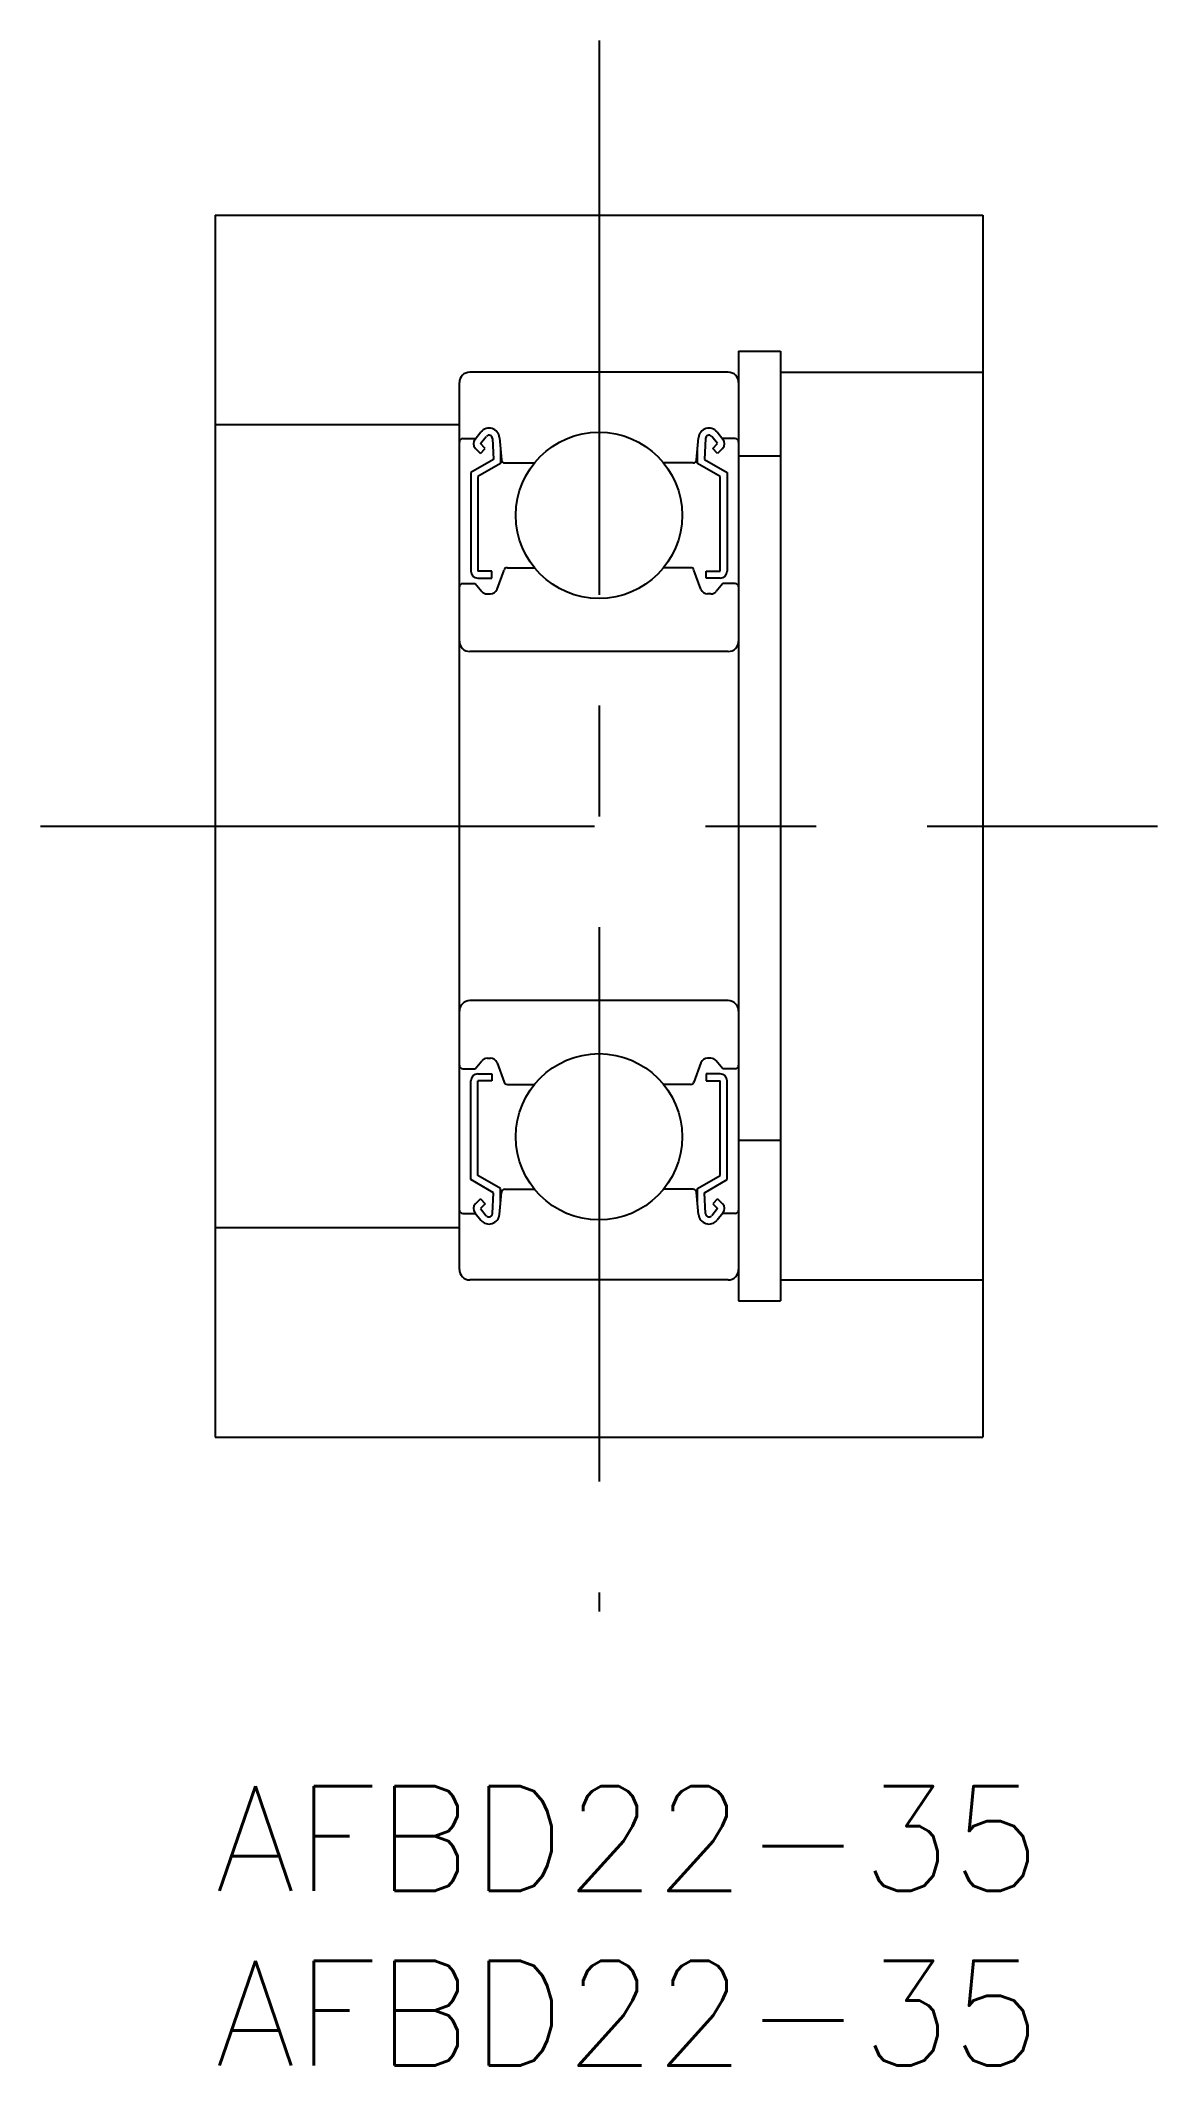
# Model space of a CAD drawing. Extents: x -5 to 27, y -8 to 50.
import ezdxf

# ---------------------------------------------------------------- set-up
doc = ezdxf.new("R2010")
doc.units = 0
doc.header["$LTSCALE"] = 0.5
doc.linetypes.add('CENTER', pattern=[50.8, 31.75, -6.35, 6.35, -6.35])
for name, color, linetype in [('MSM_CENTER', 1, 'CENTER'), ('MSM_CONTINUOUS', 7, 'CONTINUOUS'), ('MSM_PART_NUMBER', 7, 'CONTINUOUS')]:
    doc.layers.add(name, color=color, linetype=linetype)
doc.styles.get("Standard").update_dxf_attribs({"font": 'txt.shx', "height": 3, "bigfont": 'bigfont.shx'})

msp = doc.modelspace()

# ---------------------------------------------------------------- linework, layer by layer
at = {"layer": 'MSM_CENTER', "linetype": 'CENTER'}
for p, q in [((11, 50), (11, 5)), ((-5, 27.5), (27, 27.5))]:
    msp.add_line(p, q, dxfattribs=at)
at = {"layer": 'MSM_CONTINUOUS', "linetype": 'CONTINUOUS'}
for p, q in [((0, 45), (22, 45)), ((0, 45), (0, 10)), ((22, 45), (22, 10)), ((15, 41.1), (16.2, 41.1)), ((15, 41.1), (15, 13.9)), ((16.2, 41.1), (16.2, 13.9)), ((7, 14.8), (7, 40.2)), ((14.7, 40.5), (7.3, 40.5)), ((16.2, 40.5), (22, 40.5)), ((0, 39), (7, 39)), ((7.1, 38.6), (7.46, 38.6)), ((7.448, 38.586), (7.619, 38.791)), ((7.602, 38.175), (7.46, 38.316)), ((7.602, 38.458), (7.772, 38.66)), ((7.743, 38.317), (7.602, 38.458)), ((7.602, 38.175), (7.743, 38.317)), ((7.948, 38.601), (7.981, 38.001)), ((8.148, 38.624), (8.203, 37.991)), ((13.797, 37.991), (13.852, 38.624)), ((14.052, 38.601), (14.019, 38.001)), ((14.398, 38.458), (14.228, 38.66)), ((14.257, 38.317), (14.398, 38.458)), ((14.398, 38.175), (14.257, 38.317)), ((14.381, 38.791), (14.552, 38.586)), ((14.54, 38.316), (14.398, 38.175)), ((14.9, 38.6), (14.54, 38.6)), ((7.981, 38.001), (7.331, 37.625)), ((8.181, 37.885), (7.531, 37.51)), ((8.181, 38.246), (8.181, 37.885)), ((8.303, 37.9), (9.151, 37.9)), ((13.697, 37.9), (12.849, 37.9)), ((13.819, 37.885), (13.819, 38.246)), ((14.469, 37.51), (13.819, 37.885)), ((14.019, 38.001), (14.669, 37.625)), ((15, 38.1), (16.2, 38.1)), ((7.331, 37.625), (7.331, 34.8)), ((7.531, 37.51), (7.531, 34.8)), ((14.469, 34.8), (14.469, 37.51)), ((14.669, 37.625), (14.669, 34.8)), ((8.079, 34.282), (8.28, 34.834)), ((8.374, 34.9), (9.151, 34.9)), ((13.626, 34.9), (12.849, 34.9)), ((13.921, 34.282), (13.72, 34.834)), ((7.1, 34.45), (7.45, 34.45)), ((7.45, 34.45), (7.642, 34.221)), ((7.931, 34.8), (7.531, 34.8)), ((7.531, 34.6), (7.931, 34.6)), ((7.931, 34.6), (7.931, 34.8)), ((14.069, 34.6), (14.069, 34.8)), ((14.069, 34.8), (14.469, 34.8)), ((14.469, 34.6), (14.069, 34.6)), ((14.55, 34.45), (14.358, 34.221)), ((14.9, 34.45), (14.55, 34.45)), ((7.795, 34.15), (7.891, 34.15)), ((14.205, 34.15), (14.109, 34.15)), ((14.7, 32.5), (7.3, 32.5)), ((14.7, 22.5), (7.3, 22.5)), ((7.1, 20.55), (7.45, 20.55)), ((7.45, 20.55), (7.642, 20.779)), ((7.531, 20.4), (7.931, 20.4)), ((7.795, 20.85), (7.891, 20.85)), ((7.931, 20.4), (7.931, 20.2)), ((8.079, 20.718), (8.28, 20.166)), ((13.921, 20.718), (13.72, 20.166)), ((14.469, 20.4), (14.069, 20.4)), ((14.069, 20.4), (14.069, 20.2)), ((14.205, 20.85), (14.109, 20.85)), ((14.55, 20.55), (14.358, 20.779)), ((14.9, 20.55), (14.55, 20.55)), ((7.331, 17.375), (7.331, 20.2)), ((7.531, 17.49), (7.531, 20.2)), ((7.931, 20.2), (7.531, 20.2)), ((8.374, 20.1), (9.151, 20.1)), ((13.626, 20.1), (12.849, 20.1)), ((14.069, 20.2), (14.469, 20.2)), ((14.469, 17.49), (14.469, 20.2)), ((14.669, 17.375), (14.669, 20.2)), ((15, 18.5), (16.2, 18.5)), ((8.181, 17.115), (7.531, 17.49)), ((13.819, 17.115), (14.469, 17.49)), ((7.981, 16.999), (7.331, 17.375)), ((7.602, 16.825), (7.46, 16.684)), ((7.602, 16.825), (7.743, 16.683)), ((7.948, 16.399), (7.981, 16.999)), ((8.148, 16.376), (8.203, 17.009)), ((8.181, 16.754), (8.181, 17.115)), ((8.303, 17.1), (9.151, 17.1)), ((13.697, 17.1), (12.849, 17.1)), ((13.852, 16.376), (13.797, 17.009)), ((13.819, 16.754), (13.819, 17.115)), ((14.019, 16.999), (14.669, 17.375)), ((14.052, 16.399), (14.019, 16.999)), ((14.398, 16.825), (14.257, 16.683)), ((14.398, 16.825), (14.54, 16.684)), ((7.1, 16.4), (7.46, 16.4)), ((7.448, 16.414), (7.619, 16.209)), ((7.743, 16.683), (7.602, 16.542)), ((7.602, 16.542), (7.772, 16.34)), ((14.398, 16.542), (14.228, 16.34)), ((14.257, 16.683), (14.398, 16.542)), ((14.552, 16.414), (14.381, 16.209)), ((14.9, 16.4), (14.54, 16.4)), ((0, 16), (7, 16)), ((14.7, 14.5), (7.3, 14.5)), ((16.2, 14.5), (22, 14.5)), ((15, 13.9), (16.2, 13.9)), ((0, 10), (22, 10))]:
    msp.add_line(p, q, dxfattribs=at)
for centre in [(11, 36.4), (11, 18.6)]:
    msp.add_circle(centre, 2.381, dxfattribs=at)
for centre, radius, start, end in [((7.3, 40.2), 0.3, 90, 180), ((14.7, 40.2), 0.3, 0, 90), ((7.849, 38.598), 0.3, 4.93539, 140.13695), ((14.151, 38.598), 0.3, 39.86305, 175.06461), ((7.1, 38.5), 0.1, 90, 180), ((7.602, 38.458), 0.2, 140.13695, 225.00202), ((7.849, 38.596), 0.1, 3.10166, 139.95027), ((14.151, 38.596), 0.1, 40.04973, 176.89834), ((14.398, 38.458), 0.2, 314.99798, 39.86305), ((14.9, 38.5), 0.1, 0, 90), ((8.303, 38), 0.1, 184.93539, 270), ((13.697, 38), 0.1, 270, 355.06461), ((8.374, 34.8), 0.1, 90, 159.99156), ((13.626, 34.8), 0.1, 20.00844, 90), ((7.1, 34.35), 0.1, 90, 180), ((7.531, 34.8), 0.2, 180, 270), ((7.795, 34.35), 0.2, 219.97618, 270), ((7.891, 34.35), 0.2, 270, 339.99156), ((14.109, 34.35), 0.2, 200.00844, 270), ((14.205, 34.35), 0.2, 270, 320.02382), ((14.469, 34.8), 0.2, 270, 0), ((14.9, 34.35), 0.1, 0, 90), ((7.3, 32.8), 0.3, 180, 270), ((14.7, 32.8), 0.3, 270, 0), ((7.3, 22.2), 0.3, 90, 180), ((14.7, 22.2), 0.3, 0, 90), ((7.1, 20.65), 0.1, 180, 270), ((7.531, 20.2), 0.2, 90, 180), ((7.795, 20.65), 0.2, 90, 140.02382), ((7.891, 20.65), 0.2, 20.00844, 90), ((14.109, 20.65), 0.2, 90, 159.99156), ((14.205, 20.65), 0.2, 39.97618, 90), ((14.469, 20.2), 0.2, 0, 90), ((14.9, 20.65), 0.1, 270, 0), ((8.374, 20.2), 0.1, 200.00844, 270), ((13.626, 20.2), 0.1, 270, 339.99156), ((8.303, 17), 0.1, 90, 175.06461), ((13.697, 17), 0.1, 4.93539, 90), ((7.1, 16.5), 0.1, 180, 270), ((7.602, 16.542), 0.2, 134.99798, 219.86305), ((7.849, 16.402), 0.3, 219.86305, 355.06461), ((7.849, 16.404), 0.1, 220.04973, 356.89834), ((14.151, 16.402), 0.3, 184.93539, 320.13695), ((14.151, 16.404), 0.1, 183.10166, 319.95027), ((14.398, 16.542), 0.2, 320.13695, 45.00202), ((14.9, 16.5), 0.1, 270, 0), ((7.3, 14.8), 0.3, 180, 270), ((14.7, 14.8), 0.3, 270, 0)]:
    msp.add_arc(centre, radius, start, end, dxfattribs=at)

# ---------------------------------------------------------------- texts
at = {"layer": 'MSM_PART_NUMBER'}
for p in [(0, -3), (0, -8)]:
    msp.add_text('AFBD22-35', height=3, dxfattribs=at).set_placement(p)

doc.saveas('drawing.dxf')
